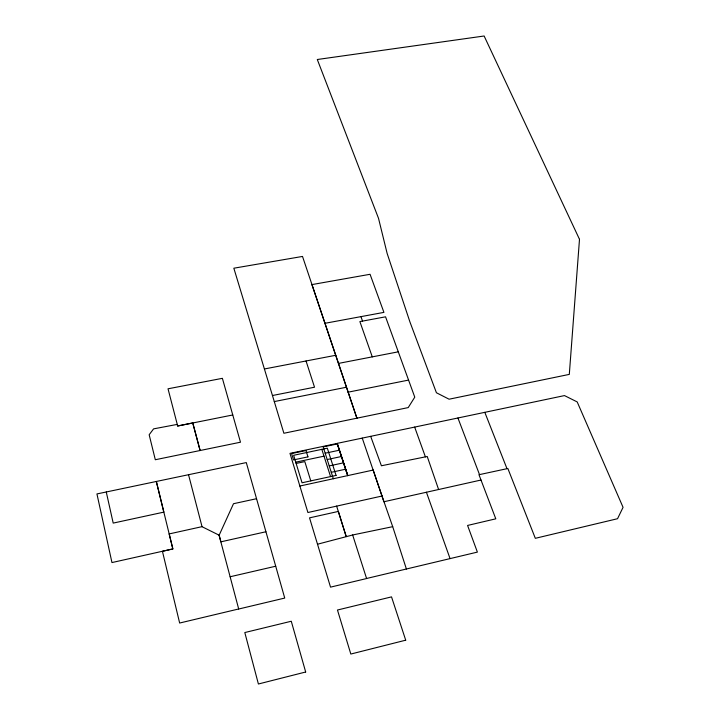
<?xml version="1.0" encoding="UTF-8"?>
<svg xmlns="http://www.w3.org/2000/svg" width="720" height="720" viewBox="0 0 720 720"><rect width="100%" height="100%" fill="white"/><g stroke="black" fill="none" stroke-linecap="round" stroke-linejoin="round"><path stroke-width="1.08" d="M265.932 531.756L220.887 541.827L219.15 535.203L233.505 503.712L256.545 498.708M336.618 506.079L346.221 536.625L338.364 511.425L309.537 517.86L317.511 544.221L352.71 534.969L392.706 526.671L406.404 569.016M238.626 608.985L179.649 623.034L162.423 551.277L172.854 548.937L156.33 481.446L163.845 512.127L113.202 523.098L106.263 491.985L96.939 493.929L111.96 562.563L172.854 548.937L169.164 533.925L201.969 526.671L219.15 535.203M366.525 578.502L477.387 552.105L467.577 525.447L495.792 518.823L478.98 474.723L507.861 468.495L535.32 538.317L617.544 518.715L623.061 507.33L577.197 401.931L564.471 395.586L337.14 443.385L347.733 475.578M230.139 576.756L275.715 566.217L284.733 598.068L238.698 609.021L219.078 535.167M481.005 480.033L383.922 501.75L362.259 438.12M331.272 472.32L345.618 469.215M347.796 475.605L337.212 443.421L289.98 453.366L299.871 486.027L373.131 470.07M329.229 465.912L343.539 462.843M370.674 436.356L381.411 465.768L427.23 456.498L438.606 489.51M295.749 462.168L324.009 456.165M296.136 463.446L304.812 461.601L310.779 480.888M327.195 459.549L341.478 456.498M325.17 453.213L339.417 450.198M106.263 491.985L246.294 462.582L275.715 566.217M232.758 414.972L177.678 426.006L168.021 388.8L222.381 378.324L240.489 442.206L155.313 459.738L149.166 434.745L153.594 428.868L177.201 424.404L177.615 425.979L192.735 422.946L200.079 450.513M346.5 387.225L302.508 256.437L233.838 268.209L274.293 401.58L346.5 387.225L356.94 418.203M348.12 392.175L408.564 380.088M272.439 395.523L314.523 387.207L306.054 360.99M338.445 363.42L398.286 351.828M264.402 368.973L335.772 355.275M324.936 323.307L383.922 312.381L370.062 274.293L311.913 284.598L356.877 418.176M372.285 356.868L359.883 321.597L385.551 316.818L414.774 397.152L408.222 407.583L283.887 433.26L274.293 401.58M484.812 412.344L506.988 468.675M457.929 417.996L479.511 474.615M414.666 427.104L425.412 456.894M426.411 492.219L450.054 558.594M360.954 316.647L362.538 321.111M392.706 526.671L381.978 495.99M373.203 470.106L382.041 496.017L307.908 512.514L299.871 486.027M347.706 475.623L337.374 443.925L323.154 446.913L333.333 478.755M321.813 449.343L330.579 476.595M352.638 534.942L366.597 578.538L330.534 587.133L317.511 544.221M192.798 422.982L200.142 450.54M188.523 474.678L202.041 526.707M579.492 239.31L569.304 374.391L449.082 399.204L436.419 392.751L409.932 321.948L387.126 253.395L378.531 218.367L317.295 59.508L484.128 36L579.492 239.31M305.676 672.003L258.399 684L244.809 632.547L291.276 621.243L305.676 672.003M405.711 640.188L350.82 654.048L337.464 610.02L391.527 596.88L405.711 640.188M336.069 475.398L302.049 482.778L293.643 455.292L327.33 448.182L336.069 475.398M307.962 456.867L293.535 459.918L291.591 453.564L305.991 450.531L307.962 456.867"/></g></svg>
